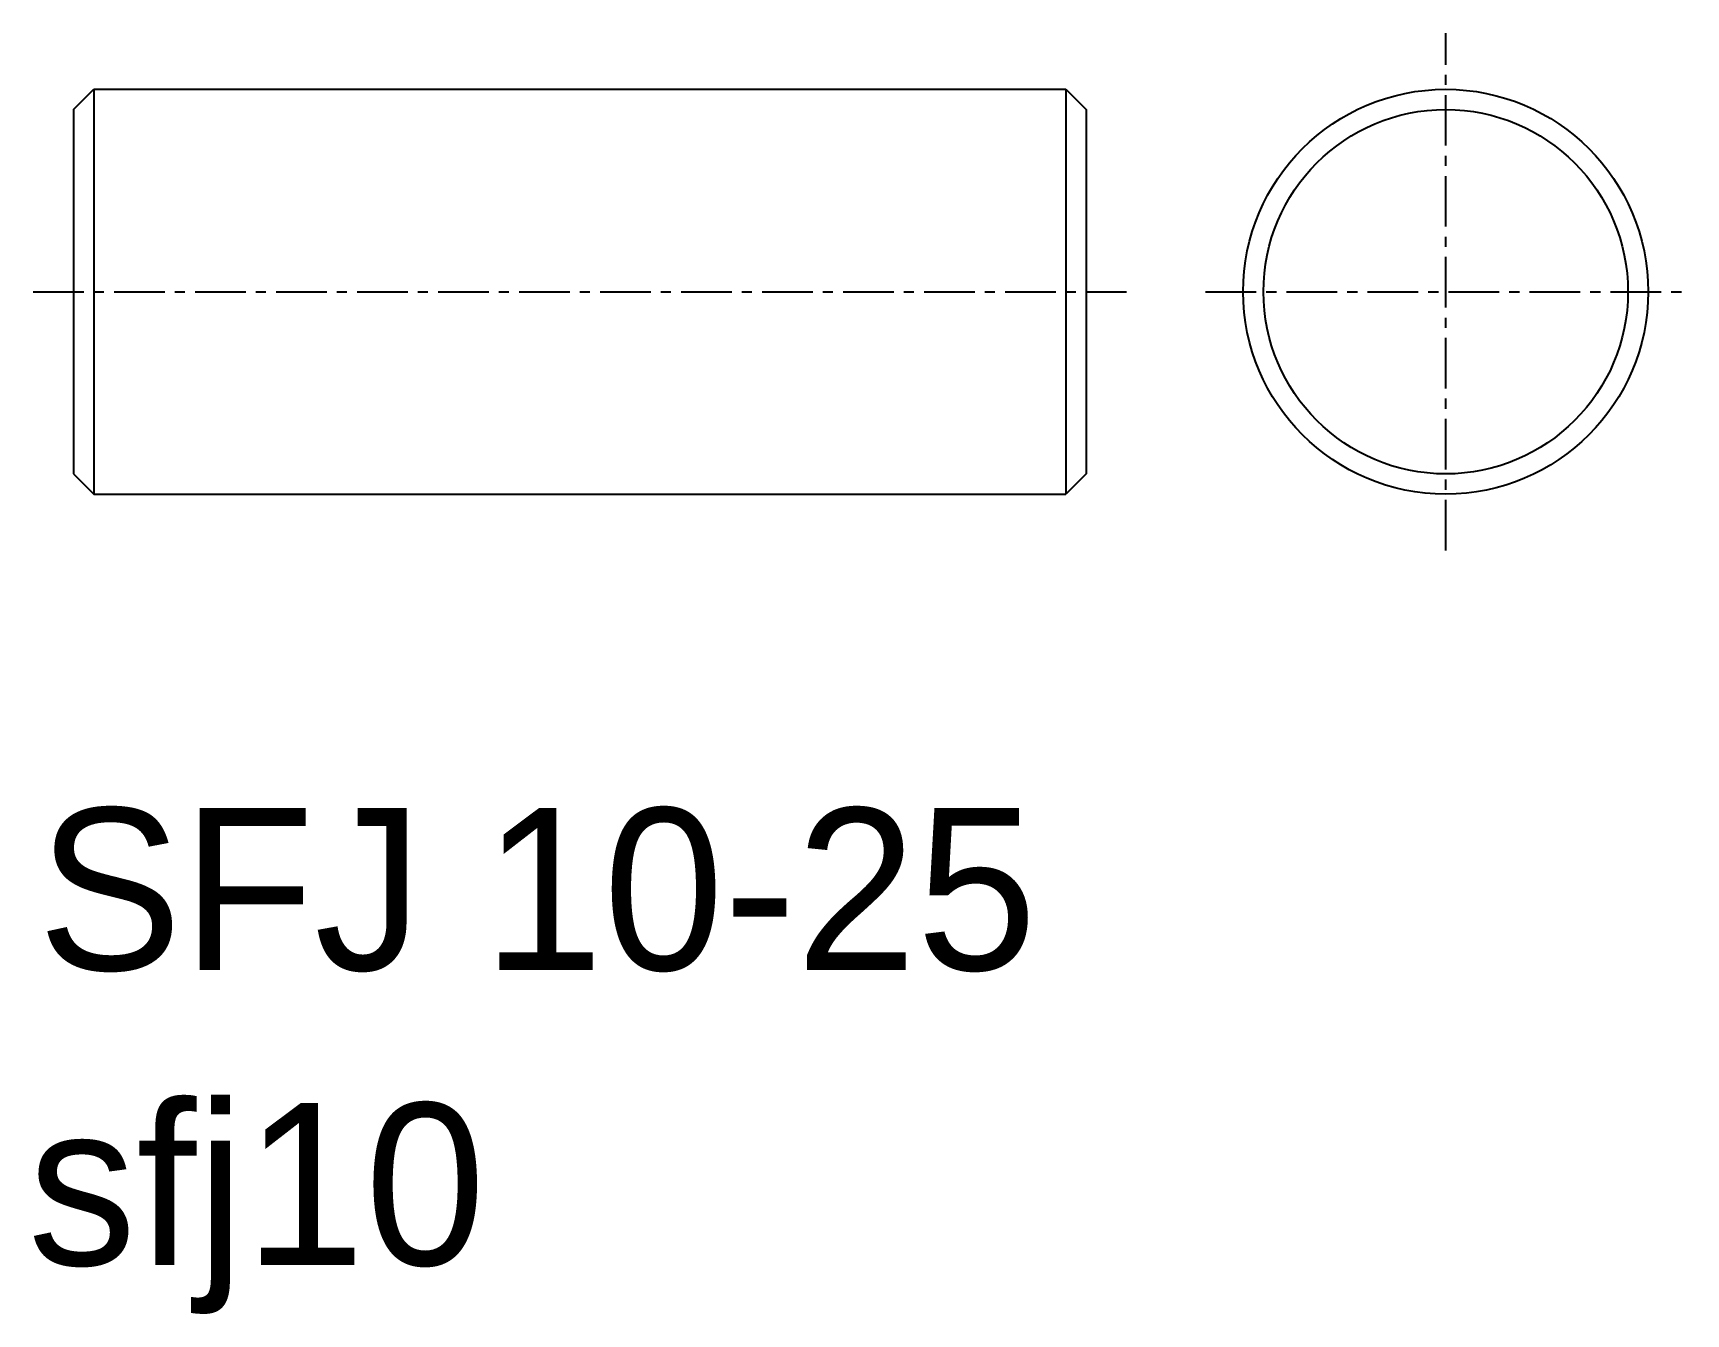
# Model space of a CAD drawing. Extents: x 66.2 to 107, y 71.2 to 102.8.
import ezdxf

# ---------------------------------------------------------------- set-up
doc = ezdxf.new("R2010")
doc.units = 0
doc.linetypes.add('CENTER', pattern=[2, 1.25, -0.25, 0.25, -0.25])
doc.layers.get('0').update_dxf_attribs({"linetype": 'CONTINUOUS'})
doc.layers.add('CENTER', color=1, linetype='CENTER')

msp = doc.modelspace()

# ---------------------------------------------------------------- linework, layer by layer
at = {"color": 7, "linetype": 'CONTINUOUS'}
for p, q in [((67.215, 100.92), (67.715, 101.42)), ((67.715, 101.42), (67.715, 91.42)), ((67.715, 101.42), (91.715, 101.42)), ((91.715, 101.42), (91.715, 91.42)), ((91.715, 101.42), (92.215, 100.92)), ((67.215, 100.92), (67.215, 91.92)), ((92.215, 100.92), (92.215, 91.92)), ((67.215, 91.92), (67.715, 91.42)), ((92.215, 91.92), (91.715, 91.42)), ((67.715, 91.42), (91.715, 91.42))]:
    msp.add_line(p, q, dxfattribs=at)
for p, q in [((73.715, 91.42), (73.715, 91.42)), ((79.715, 91.42), (79.715, 91.42))]:
    msp.add_line(p, q)
for radius in [5, 4.5]:
    msp.add_circle((101.094, 96.42), radius, dxfattribs=at)
at = {"layer": 'CENTER', "color": 1, "linetype": 'CENTER'}
for p, q in [((101.094, 90.029), (101.094, 102.81)), ((66.215, 96.42), (93.215, 96.42)), ((95.163, 96.42), (107.025, 96.42))]:
    msp.add_line(p, q, dxfattribs=at)

# ---------------------------------------------------------------- texts
for s, p in [('SFJ 10-25', (66.325, 79.665)), ('sfj10', (66.087, 72.377))]:
    msp.add_text(s, height=4).set_placement(p)

doc.saveas('drawing.dxf')
